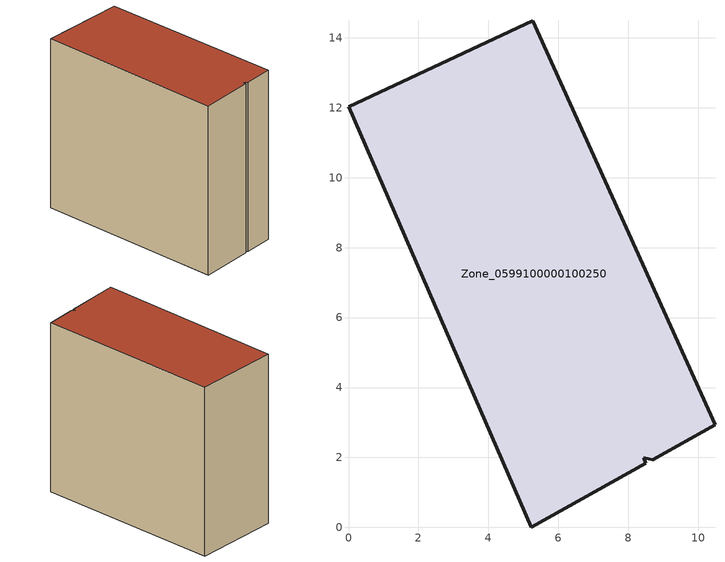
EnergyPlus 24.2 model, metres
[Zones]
Zone_0599100000100250
 floor ground (C_G): 0,12.03 5.27,14.49 10.48,2.94 8.7,1.94 8.44,1.99 8.5,1.83 5.23,0 z0
 wall outside (C_F): 5.27,14.49 0,12.03 5.23,0 8.5,1.83 8.44,1.99 8.7,1.94 10.48,2.94 5.27,14.49 z0:11.54
 roof outside (C_R): 8.7,1.94 10.48,2.94 5.27,14.49 0,12.03 5.23,0 8.5,1.83 8.44,1.99 z11.54
[BUILDING]
Pand.0599100000100250: North Axis=0; Terrain=City; Loads Convergence Tolerance Value=0.04; Temperature Convergence Tolerance Value=0.4; Solar Distribution=FullExterior; Maximum Number of Warmup Days=25; Minimum Number of Warmup Days=1
[Site:Location]
Rotterdam.The.Hague.AP_ZH_NLD Design_Conditions: Latitude=51.96; Longitude=4.45; Time Zone=1; Elevation=-4.5
[SITE:GROUNDTEMPERATURE:BUILDINGSURFACE]
18, 18, 18, 18, 18, 18, 18, 18, 18, 18, 18, 18
[MATERIAL] Thermal Absorptance=0.9; Solar Absorptance=0.7; Visible Absorptance=0.7
Name | Roughness | Thickness | Conductivity | Density | Specific Heat
G.TI.1946 | MediumSmooth | 0.15 | 1 | 540 | 1210
F.TI.1946 | Rough | 0.3 | 0.857143 | 1920 | 840
R.TI.1946 | MediumRough | 0.2 | 0.1 | 1500 | 1000
[CONSTRUCTION]
C_G: G.TI.1946
C_F: F.TI.1946
C_R: R.TI.1946
[ZONE]
Zone_0599100000100250: Type=1; Multiplier=1; Ceiling Height=Autocalculate; Volume=Autocalculate; Floor Area=autocalculate; Part of Total Floor Area=Yes
[ZONEINFILTRATION:DESIGNFLOWRATE]
Infil_Zone_0599100000100250: Zone or ZoneList or Space or SpaceList=Zone_0599100000100250; Schedule=AlwaysOn; Design Flow Rate Calculation Method=Flow/Area; Flow Rate per Floor Area=0.003; Constant Term Coefficient=1; Temperature Term Coefficient=0; Velocity Term Coefficient=0; Velocity Squared Term Coefficient=0
[HVACTEMPLATE:ZONE:IDEALLOADSAIRSYSTEM]
Zone_0599100000100250: Maximum Heating Supply Air Temperature=50; Minimum Cooling Supply Air Temperature=13; Maximum Heating Supply Air Humidity Ratio=0.0156; Minimum Cooling Supply Air Humidity Ratio=0.0077; Heating Limit=NoLimit; Cooling Limit=NoLimit; Dehumidification Control Type=ConstantSensibleHeatRatio; Cooling Sensible Heat Ratio=0.7; Dehumidification Setpoint=60; Humidification Control Type=None; Humidification Setpoint=30; Outdoor Air Method=None; Outdoor Air Flow Rate per Person=0.00944; Outdoor Air Flow Rate per Zone Floor Area=0; Outdoor Air Flow Rate per Zone=0; Demand Controlled Ventilation Type=None; Outdoor Air Economizer Type=NoEconomizer; Heat Recovery Type=None; Sensible Heat Recovery Effectiveness=0.7; Latent Heat Recovery Effectiveness=0.65
[ZONECONTROL:THERMOSTAT]
ThermostatControl_Zone_0599100000100250: Zone or ZoneList=Zone_0599100000100250; Control Type Schedule=DualSetpointControlType; Control 1=Thermostat_Zone_0599100000100250; Temperature Difference Between Cutout And Setpoint=0
[THERMOSTATSETPOINT:DUALSETPOINT]
Thermostat_Zone_0599100000100250: Heating Setpoint Temperature Schedule=HeatingSetpoint_Zone_0599100000100250; Cooling Setpoint Temperature Schedule=CoolingSetpoint_Zone_0599100000100250
[SCHEDULE:COMPACT]
HeatingSetpoint_Zone_0599100000100250: Through: 12/31, For: AllDays, Until: 24:00, 21
CoolingSetpoint_Zone_0599100000100250: Through: 12/31, For: AllDays, Until: 24:00, 24
DualSetpointControlType: Through: 12/31, For: AllDays, Until: 24:00, 4
AlwaysOn: Through: 12/31, For: AllDays, Until: 24:00, 1
